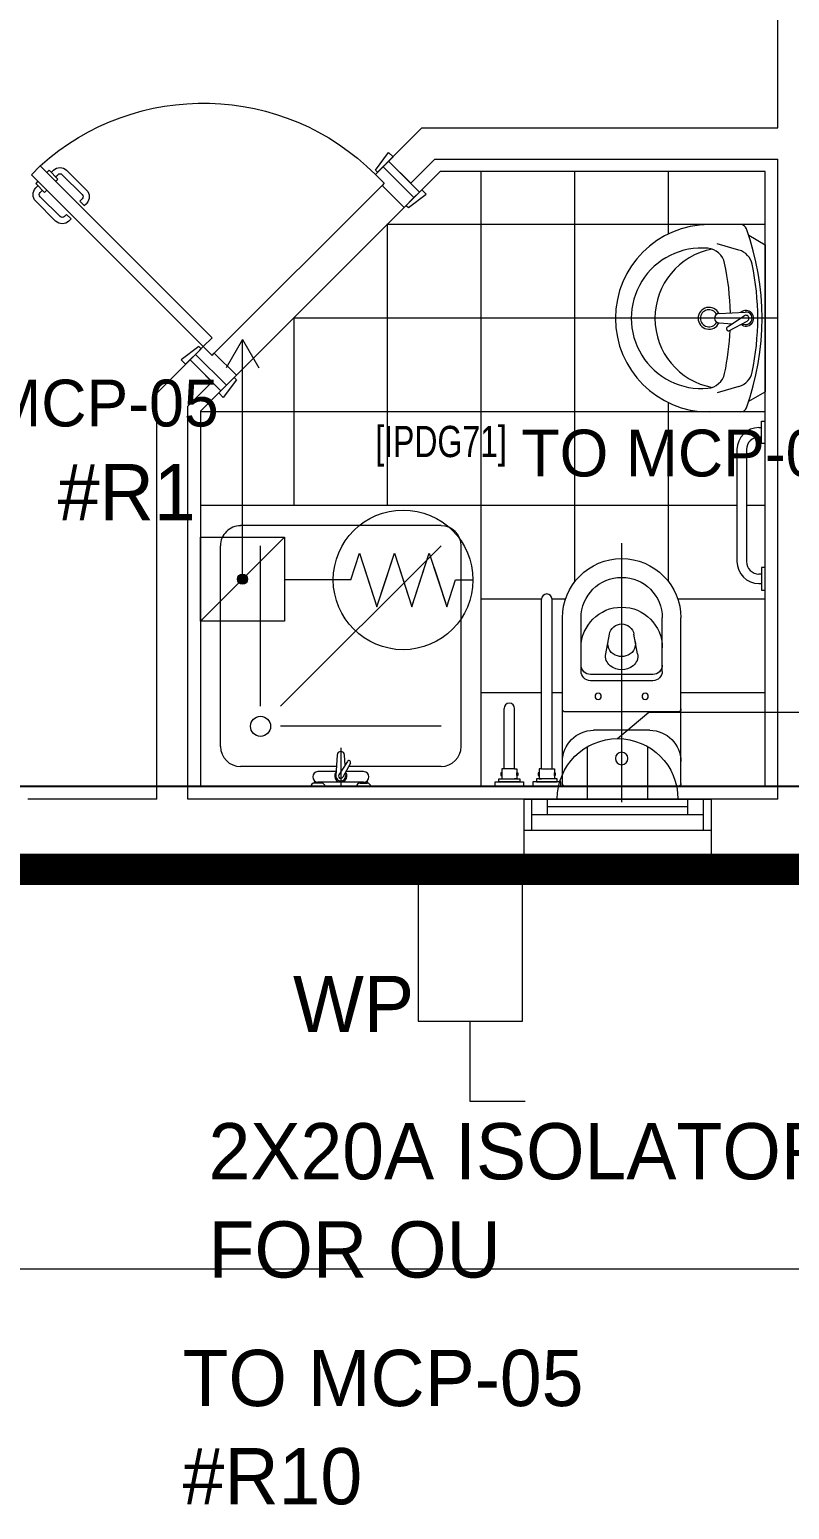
# Model space of a CAD drawing. Header units: metres. Extents: x 75097 to 220695, y -1557923 to -1361206.
# Drawn here: x 118461 to 120896, y -1443154 to -1438413 of the extents above; entities that cross this region are included whole.
import ezdxf

# ---------------------------------------------------------------- set-up
doc = ezdxf.new("R2010")
doc.units = ezdxf.units.M
doc.linetypes.add('DASHED2', pattern=[0.375, 0.25, -0.125])
doc.layers.get('0').update_dxf_attribs({"lineweight": 0})
for name, color, linetype, lineweight in [('A-100 - Copy$0$72_EGR_BASE_TEXT', 8, 'Continuous', 0), ('A-100 - Copy$0$Aluminum', 8, 'Continuous', 0), ('A-100 - Copy$0$car', 8, 'Continuous', 0), ('A-100 - Copy$0$Proj', 8, 'Continuous', 0), ('A-100 - Copy$0$SANIT', 8, 'Continuous', 0), ('A-100 - Copy$0$Tiles', 8, 'Continuous', 0), ('A-100 - Copy$0$Walls', 8, 'Continuous', 0), ('A-100 - Copy$0$Wooden Joinery', 8, 'Continuous', 0)]:
    doc.layers.add(name, color=color, linetype=linetype, lineweight=lineweight)
for name, color, linetype in [('A-100 - Copy$0$axes', 8, 'Continuous'), ('AMA-SO-POWER', 85, 'Continuous'), ('PD-VENT', 8, 'Continuous')]:
    doc.layers.add(name, color=color, linetype=linetype)
for name, color, linetype, lineweight, true_color in [('E-POWR', 7, 'Continuous', 9, 0x4e7e3e), ('E-POWR-IDEN _1-100_', 7, 'Continuous', 9, 0x4e7e3e), ('EXF', 7, 'Continuous', 0, 0x4e7e3e)]:
    doc.layers.add(name, color=color, linetype=linetype, lineweight=lineweight, true_color=true_color)
doc.styles.add('A-100 - Copy$0$X3G_ENTITY_2587EA', font='swisscl.ttf', dxfattribs={"height": 200})
doc.styles.add('Optima_5', font='', dxfattribs={"height": 3.001645})
doc.styles.get("Standard").update_dxf_attribs({"font": 'GOTHIC.TTF'})
doc.styles.get('Optima_5').set_extended_font_data('Optima')

# ---------------------------------------------------------------- blocks, each defined once
blk = doc.blocks.new('GI-041_dwg__U120-3902841-GI-041')
at = {"layer": 'E-POWR', "flags": 128}
blk.add_lwpolyline([(-0.1145, 0), (0.1145, 0), (0.1145, 0.1572), (-0.1145, 0.1572)], close=True, dxfattribs=at)
blk.add_lwpolyline([(0.2354, 0.1613), (0.2354, 0.0786), (0.1145, 0.0786)], dxfattribs=at)
blk = doc.blocks.new('WALL OUTLET')
at = {"layer": 'E-POWR', "extrusion": (9.94399e-05, 4.90741e-07, 1)}
blk.add_line((-193.4, 0, 0), (193.4, 0, 0), dxfattribs=at)
blk.add_line((-193.4, 0, 0), (193.4, 0, 0), dxfattribs=at)
at = {"layer": 'E-POWR', "extrusion": (9.94399e-05, 4.90741e-07, 1), "elevation": 0}
for points in [[(-96.7, 0), (-96.7, 167.5)], [(96.7, 0), (96.7, 167.5)]]:
    blk.add_lwpolyline(points, dxfattribs=at)
at = {"layer": 'E-POWR', "extrusion": (9.94399e-05, 4.90741e-07, 1)}
blk.add_arc((0, 0, 0), 193.4, 359.9963, 179.9963, dxfattribs=at)
blk = doc.blocks.new('E-WATER HEATER SKT')
at = {"layer": 'E-POWR'}
h = blk.add_hatch(color=256, dxfattribs=at)
h.dxf.hatch_style = 1
h.paths.add_polyline_path([(-0.4153, 0.0019, 1), (-0.4426, 0.0019, 1)])
for p, q in [((-0.5415, -0.1106), (-0.5415, 0.1144)), ((-0.5415, 0.1144), (-0.3165, 0.1144))]:
    blk.add_line(p, q, dxfattribs=at)
blk.add_lwpolyline([(-0.5415, 0.1144), (-0.3165, 0.1144), (-0.3165, -0.1106), (-0.5415, -0.1106)], close=True, dxfattribs=at)
for points in [[(-0.4208, 0.01), (-0.3165, 0.1144)], [(-0.1398, 0), (-0.1165, 0.0717), (-0.0932, 0)], [(-0.1398, 0), (-0.1165, 0.0717), (-0.0699, -0.0717), (-0.0233, 0.0717), (0.0233, -0.0717), (0.0699, 0.0717), (0.1165, -0.0717), (0.1398, 0), (0.1865, 0)], [(-0.0466, 0), (-0.0233, 0.0717), (0, 0)], [(0.0466, 0), (0.0699, 0.0717), (0.0932, 0)], [(-0.1398, 0), (-0.3165, 0)], [(-0.0932, 0), (-0.0699, -0.0717), (-0.0466, 0)], [(0, 0), (0.0233, -0.0717), (0.0466, 0)], [(0.0932, 0), (0.1165, -0.0717), (0.1398, 0)], [(-0.5415, -0.1106), (-0.4371, -0.0063)]]:
    blk.add_lwpolyline(points, dxfattribs=at)
for centre, radius in [((0, 0), 0.1865), ((-0.429, 0.0019), 0.0137)]:
    blk.add_circle(centre, radius, dxfattribs=at)
blk = doc.blocks.new('arrow')
at = {"layer": 'E-POWR'}
for points in [[(140757.7, -1398284.6), (140667.3, -1398232.4)], [(139990, -1398284.6), (140757.7, -1398284.6), (140757.7, -1398284.6)], [(140757.7, -1398284.6), (140667.3, -1398336.8)]]:
    blk.add_lwpolyline(points, dxfattribs=at)
blk = doc.blocks.new('A-100 - Copy$0$WC manta')
at = {"layer": 'A-100 - Copy$0$SANIT'}
for p, q in [((-0.12, 0.19), (0.41, 0.19)), ((-0.13, 0.18), (-0.13, -0.18)), ((0.109, 0.18), (0.109, -0.18)), ((0.209, 0.1), (0.209, -0.1)), ((0.229, 0.1), (0.229, -0.1)), ((0.239, 0.13), (0.41, 0.13)), ((0.05, 0.09), (0.05, -0.09)), ((0.2955, 0.051), (0.3581, 0.0393)), ((-0.18, 0), (0.65, 0)), ((0.2955, -0.051), (0.3581, -0.0393)), ((0.239, -0.13), (0.41, -0.13)), ((-0.12, -0.19), (0.41, -0.19))]:
    blk.add_line(p, q, dxfattribs=at)
for centre, radius in [((0.159, 0.0752), 0.01), ((-0.04, 0), 0.02), ((0.159, -0.0753), 0.01)]:
    blk.add_circle(centre, radius, dxfattribs=at)
for centre, radius, start, end in [((-0.12, 0.18), 0.01, 90, 180), ((-0.05, 0.09), 0.1, 0, 90), ((0.119, 0.18), 0.01, 90, 180), ((0.41, 0), 0.19, 270, 90), ((0.239, 0.1), 0.03, 90, 180), ((0.259, 0.1), 0.03, 90, 180), ((0.3147, 0), 0.13, 270, 90), ((0.41, 0), 0.13, 270, 90), ((0.2882, 0.0117), 0.04, 79.4289, 141.525), ((0.3029, 0), 0.0588, 141.525, 218.475), ((0.3454, 0), 0.0588, 166.4176, 193.5824), ((0.3271, 0.0044), 0.04, 79.4289, 166.4176), ((0.3507, 0), 0.04, 280.5711, 79.4289), ((0.2882, -0.0117), 0.04, 218.475, 280.5711), ((0.3271, -0.0044), 0.04, 193.5824, 280.5711), ((-0.05, -0.09), 0.1, 270, 0), ((0.239, -0.1), 0.03, 180, 270), ((0.259, -0.1), 0.03, 180, 270), ((-0.12, -0.18), 0.01, 180, 270), ((0.119, -0.18), 0.01, 180, 270)]:
    blk.add_arc(centre, radius, start, end, dxfattribs=at)
blk = doc.blocks.new('A-100 - Copy$0$lav-manta 60')
at = {"layer": 'A-100 - Copy$0$SANIT'}
for p, q in [((-0.2658, -0.0529), (-0.2358, 0)), ((-0.2358, 0), (0.2358, 0)), ((0, 0.04), (0, -0.56)), ((0.2658, -0.0529), (0.2358, 0)), ((-0.3, -0.0789), (-0.3, -0.18)), ((-0.2185, -0.0841), (-0.2383, -0.1537)), ((-0.015, -0.1473), (-0.0199, -0.064)), ((0.0274, -0.121), (-0.0078, -0.0673)), ((0.0389, -0.1142), (0.0087, -0.0575)), ((0.0191, -0.077), (0.0199, -0.064)), ((0.2185, -0.0841), (0.2383, -0.1537)), ((0.3, -0.0789), (0.3, -0.18)), ((0.015, -0.1473), (0.0174, -0.1057))]:
    blk.add_line(p, q, dxfattribs=at)
for centre, radius, start, end in [((0, -0.8557), 0.8457, 70.1771, 109.8229), ((-0.1608, -0.1006), 0.06, 101.8086, 164.0794), ((0, -0.8696), 0.8457, 78.1914, 101.8086), ((0, -0.0617), 0.025, 320.7474, 220.368), ((0, -0.0617), 0.02, 353.2671, 186.682), ((0.1608, -0.1006), 0.06, 15.9206, 78.1914), ((-0.28, -0.0789), 0.02, 109.8229, 180), ((0, -0.0617), 0.00966, 25.4127, 215.9577), ((0.28, -0.0789), 0.02, 0, 70.1771), ((-0.1645, -0.189), 0.06, 102.0883, 174.8142), ((0, -0.9572), 0.8457, 91.1572, 102.0883), ((0, -0.9572), 0.8457, 88.5486, 88.844), ((0.0332, -0.1176), 0.00666, 210.6852, 30.6852), ((0, -0.9572), 0.8457, 77.9117, 87.4274), ((0.1645, -0.189), 0.06, 5.1858, 77.9117), ((0, -0.18), 0.3, 180, 0), ((0, -0.2039), 0.2252, 174.8142, 5.1858), ((0, -0.1282), 0.2252, 190.6097, 349.3903), ((0, -0.18), 0.035, 115.3106, 64.6894), ((0, -0.18), 0.0275, 117.1496, 62.8504), ((0, -0.1473), 0.015, 180, 0)]:
    blk.add_arc(centre, radius, start, end, dxfattribs=at)
blk = doc.blocks.new('A-100 - Copy$0$A$C5B88081F')
at = {"layer": 'A-100 - Copy$0$car'}
for p, q in [((91.9, -7.1), (629.3, -544.5)), ((558.6, -615.2), (21.2, -77.8))]:
    blk.add_line(p, q, dxfattribs=at)
at = {"layer": 'A-100 - Copy$0$Wooden Joinery'}
for p, q in [((1102.4, 41.7), (1038.7, -21.9)), ((1116.5, 27.6), (1052.9, -36.1)), ((1158.9, 41.7), (1130.6, 13.4)), ((1137.7, 20.5), (1130.6, 27.6)), ((1137.7, 6.3), (1130.6, 13.4)), ((1151.9, 34.6), (1144.8, 41.7)), ((1166, 34.6), (1158.9, 41.7)), ((1194.3, 6.3), (1201.4, -0.7)), ((1187.2, -43.2), (1123.6, -106.8)), ((1166, -21.9), (1173.1, -29)), ((1201.4, -0.7), (1173.1, -29)), ((1180.1, -21.9), (1187.2, -29)), ((1194.3, -7.8), (1201.4, -14.9)), ((1045.8, -71.4), (1038.7, -64.4)), ((1059.9, -57.3), (1045.8, -71.4)), ((1059.9, -57.3), (1052.9, -50.2)), ((1201.4, -57.3), (1137.7, -120.9)), ((1102.4, -99.7), (1088.2, -113.9)), ((1088.2, -113.9), (1095.3, -120.9)), ((1102.4, -99.7), (1109.4, -106.8))]:
    blk.add_line(p, q, dxfattribs=at)
for points in [[(106.1, 35.4), (113.1, 42.4), (70.7, 99), (56.6, 84.9)], [(636.4, -495), (1187.2, 55.8), (1215.5, 27.6), (664.7, -523.3)], [(14.1, -70.7), (7.1, -77.8), (-49.5, -35.4), (-35.4, -21.2)], [(671.8, -530.3), (678.8, -523.3), (735.4, -565.7), (721.2, -579.8)], [(565.7, -622.3), (558.6, -629.3), (601, -685.9), (615.2, -671.8)]]:
    blk.add_lwpolyline(points, close=True, dxfattribs=at)
for points in [[(88.4, 53), (-10.6, -46), (-28.3, -28.3), (70.7, 70.7), (88.4, 53)], [(88.4, 53), (113.1, 28.3), (84.9, 0), (91.9, -7.1), (21.2, -77.8), (-10.6, -46), (88.4, 53)], [(689.4, -548), (664.7, -523.3), (636.4, -551.5), (629.3, -544.5), (558.6, -615.2), (590.4, -647), (689.4, -548)], [(689.4, -548), (590.4, -647), (608.1, -664.7), (707.1, -565.7), (689.4, -548)]]:
    blk.add_lwpolyline(points, dxfattribs=at)
for centre, radius, start, end in [((664.7, -523.3), 780, 47.9395, 135), ((1123.6, 20.5), 30, 45, 135), ((1123.6, 20.5), 10, 45, 135), ((1059.9, -43.2), 30, 135, 225), ((1059.9, -43.2), 10, 135, 225), ((1180.1, -36.1), 10, 315, 45), ((1180.1, -36.1), 30, 315, 45), ((1116.5, -99.7), 30, 225, 315), ((1116.5, -99.7), 10, 225, 315)]:
    blk.add_arc(centre, radius, start, end, dxfattribs=at)
blk = doc.blocks.new('A-100 - Copy$0$SHOWER TRAY 80x80')
at = {"layer": 'A-100 - Copy$0$SANIT'}
for p, q in [((0, 0), (0, 0.8)), ((0.8, 0.8), (0, 0.8)), ((0.8, 0), (0.8, 0.8)), ((0.1143, 0.7429), (0.6857, 0.7429)), ((0.0571, 0.4124), (0.0571, 0.6857)), ((0.7429, 0.1143), (0.7429, 0.6857)), ((0.2286, 0.6286), (0.6857, 0.6286)), ((0.1714, 0.1143), (0.1714, 0.5714)), ((0.2286, 0.5714), (0.6857, 0.1143)), ((0.01, 0.455), (0.01, 0.475)), ((0.0163, 0.475), (0.01, 0.475)), ((0.0125, 0.335), (0.0125, 0.465)), ((0.0425, 0.4133), (0.0425, 0.465)), ((0.0125, 0.455), (0.01, 0.455)), ((0.11, 0.4), (0, 0.4)), ((0.0667, 0.3728), (0.0271, 0.3939)), ((0.0895, 0.4105), (0.0316, 0.4139)), ((0.0407, 0.3866), (0.0316, 0.3861)), ((0.0715, 0.3808), (0.0334, 0.4058)), ((0.0425, 0.335), (0.0425, 0.3857)), ((0.0608, 0.3878), (0.0895, 0.3895)), ((0.01, 0.345), (0.01, 0.325)), ((0.0125, 0.345), (0.01, 0.345)), ((0.0571, 0.1143), (0.0571, 0.3779)), ((0.0163, 0.325), (0.01, 0.325)), ((0.1143, 0.0571), (0.6857, 0.0571)), ((0, 0), (0.8, 0))]:
    blk.add_line(p, q, dxfattribs=at)
blk.add_circle((0.1714, 0.6286), 0.0286, dxfattribs=at)
for centre, radius, start, end in [((0.1143, 0.6857), 0.0571, 90, 180), ((0.6857, 0.6857), 0.0571, 360, 90), ((0, 0.475), 0.01, 0, 90), ((0.0275, 0.465), 0.015, 0, 180), ((0, 0.455), 0.01, 270, 0), ((0.03, 0.4), 0.0175, 49.632, 309.2526), ((0.03, 0.4), 0.014, 83.2671, 276.7329), ((0.03, 0.4), 0.00676, 54.0423, 244.5873), ((0.0691, 0.3768), 0.00467, 239.3148, 59.3148), ((0.0895, 0.4), 0.0105, 270, 90), ((0, 0.345), 0.01, 0, 90), ((0, 0.325), 0.01, 270, 0), ((0.0275, 0.335), 0.015, 180, 0), ((0.1143, 0.1143), 0.0571, 180, 270), ((0.6857, 0.1143), 0.0571, 270, 360)]:
    blk.add_arc(centre, radius, start, end, dxfattribs=at)
blk = doc.blocks.new('A-100 - Copy')
at = {"layer": 'A-100 - Copy$0$Aluminum'}
for p, q in [((120045.3, -1440877.7, -0.1), (120645.3, -1440877.7, -0.1)), ((120070.3, -1440977.7, -0.1), (120070.3, -1440877.7, -0.1)), ((120120.3, -1440927.7, -0.1), (120120.3, -1440877.7, -0.1)), ((120570.3, -1440902.7, -0.1), (120120.3, -1440902.7, -0.1)), ((120570.3, -1440927.7, -0.1), (120570.3, -1440877.7, -0.1)), ((120620.3, -1440977.7, -0.1), (120620.3, -1440877.7, -0.1)), ((120070.3, -1440927.7, -0.1), (120620.3, -1440927.7, -0.1)), ((120045.3, -1440977.7, -0.1), (120645.3, -1440977.7, -0.1))]:
    blk.add_line(p, q, dxfattribs=at)
at = {"layer": 'A-100 - Copy$0$axes'}
blk.add_line((178675.3, -1440837.7, 2.4), (83612.8, -1440837.7, 2.4), dxfattribs=at)
at = {"layer": 'A-100 - Copy$0$Proj'}
blk.add_line((120645.3, -1441102.7, 2.4), (120045.3, -1441102.7, 2.4), dxfattribs=at)
at = {"layer": 'A-100 - Copy$0$Proj', "elevation": 0}
blk.add_lwpolyline([(157571.2, -1442382.7), (157571.2, -1453692.7), (116594.6, -1453692.7), (116594.6, -1442382.7)], close=True, dxfattribs=at)
at = {"layer": 'A-100 - Copy$0$SANIT'}
for p, q in [((120806.6, -1439667.1, 2.4), (120818.3, -1439667.1, 2.4)), ((120806.6, -1439739.1, 2.4), (120806.6, -1439667.1, 2.4)), ((120798.3, -1439687.8, 2.4), (120806.6, -1439687.8, 2.4)), ((120806.6, -1439718.4, 2.4), (120798.3, -1439718.4, 2.4)), ((120727.7, -1439757.6, 2.4), (120727.7, -1440117.4, 2.4)), ((120758.3, -1439757.8, 2.4), (120758.3, -1440117.3, 2.4)), ((120818.3, -1439739.1, 2.4), (120806.6, -1439739.1, 2.4)), ((120806.6, -1440157, 2.4), (120798.3, -1440157, 2.4)), ((120818.3, -1440136.3, 2.4), (120806.6, -1440136.3, 2.4)), ((120806.6, -1440136.3, 2.4), (120806.6, -1440208.3, 2.4)), ((120798.3, -1440187.6, 2.4), (120806.6, -1440187.6, 2.4)), ((120101.3, -1440780.7, 2.4), (120101.3, -1440237.7, 2.4)), ((120135.3, -1440780.7, 2.4), (120135.3, -1440237.7, 2.4)), ((120806.6, -1440208.3, 2.4), (120818.3, -1440208.3, 2.4)), ((119981.3, -1440780.7, 2.4), (119981.3, -1440587.7, 2.4)), ((120015.3, -1440780.7, 2.4), (120015.3, -1440587.7, 2.4)), ((119953.3, -1440837.7, 2.4), (119953.3, -1440822.7, 2.4)), ((119953.3, -1440822.7, 2.4), (120043.3, -1440822.7, 2.4)), ((119964.9, -1440822.7, 2.4), (119964.9, -1440813.5, 2.4)), ((119964.9, -1440813.5, 2.4), (120031.6, -1440813.5, 2.4)), ((120031.6, -1440822.7, 2.4), (119964.9, -1440822.7, 2.4)), ((119973.9, -1440793.7, 2.4), (119970.9, -1440793.7, 2.4)), ((119970.9, -1440793.7, 2.4), (119970.9, -1440802.5, 2.4)), ((119970.9, -1440802.5, 2.4), (119973.9, -1440802.5, 2.4)), ((119981.3, -1440780.7, 2.4), (119973.9, -1440780.7, 2.4)), ((119973.9, -1440780.7, 2.4), (119973.9, -1440813.5, 2.4)), ((119973.9, -1440802.5, 2.4), (119973.9, -1440793.7, 2.4)), ((119973.9, -1440813.5, 2.4), (119981.3, -1440813.5, 2.4)), ((120015.3, -1440780.7, 2.4), (119981.3, -1440780.7, 2.4)), ((120015.3, -1440780.7, 2.4), (120022.6, -1440780.7, 2.4)), ((120022.6, -1440813.5, 2.4), (120015.3, -1440813.5, 2.4)), ((120022.6, -1440780.7, 2.4), (120022.6, -1440813.5, 2.4)), ((120022.6, -1440802.5, 2.4), (120022.6, -1440793.7, 2.4)), ((120022.6, -1440793.7, 2.4), (120025.6, -1440793.7, 2.4)), ((120025.6, -1440802.5, 2.4), (120022.6, -1440802.5, 2.4)), ((120025.6, -1440793.7, 2.4), (120025.6, -1440802.5, 2.4)), ((120031.6, -1440813.5, 2.4), (120031.6, -1440822.7, 2.4)), ((120043.3, -1440822.7, 2.4), (120043.3, -1440837.7, 2.4)), ((120073.3, -1440822.7, 2.4), (120073.3, -1440837.7, 2.4)), ((120163.3, -1440822.7, 2.4), (120073.3, -1440822.7, 2.4)), ((120151.6, -1440813.5, 2.4), (120084.9, -1440813.5, 2.4)), ((120084.9, -1440813.5, 2.4), (120084.9, -1440822.7, 2.4)), ((120084.9, -1440822.7, 2.4), (120151.6, -1440822.7, 2.4)), ((120093.9, -1440793.7, 2.4), (120090.9, -1440793.7, 2.4)), ((120090.9, -1440793.7, 2.4), (120090.9, -1440802.5, 2.4)), ((120090.9, -1440802.5, 2.4), (120093.9, -1440802.5, 2.4)), ((120101.3, -1440780.7, 2.4), (120093.9, -1440780.7, 2.4)), ((120093.9, -1440780.7, 2.4), (120093.9, -1440813.5, 2.4)), ((120093.9, -1440802.5, 2.4), (120093.9, -1440793.7, 2.4)), ((120093.9, -1440813.5, 2.4), (120101.3, -1440813.5, 2.4)), ((120101.3, -1440780.7, 2.4), (120135.3, -1440780.7, 2.4)), ((120135.3, -1440780.7, 2.4), (120142.6, -1440780.7, 2.4)), ((120142.6, -1440813.5, 2.4), (120135.3, -1440813.5, 2.4)), ((120142.6, -1440780.7, 2.4), (120142.6, -1440813.5, 2.4)), ((120142.6, -1440802.5, 2.4), (120142.6, -1440793.7, 2.4)), ((120142.6, -1440793.7, 2.4), (120145.6, -1440793.7, 2.4)), ((120145.6, -1440802.5, 2.4), (120142.6, -1440802.5, 2.4)), ((120145.6, -1440793.7, 2.4), (120145.6, -1440802.5, 2.4)), ((120151.6, -1440822.7, 2.4), (120151.6, -1440813.5, 2.4)), ((120163.3, -1440837.7, 2.4), (120163.3, -1440822.7, 2.4))]:
    blk.add_line(p, q, dxfattribs=at)
for centre, radius, start, end in [((120798.3, -1439758.4, 2.4), 70.6, 90.0005, 180.0005), ((120798.3, -1439758.4, 2.4), 40, 90.0005, 180.0005), ((120798.3, -1440117, 2.4), 70.6, 179.9995, 269.9995), ((120798.3, -1440117, 2.4), 40, 179.9995, 269.9995), ((120118.3, -1440237.7, 2.4), 17, 359.9999, 179.9999), ((119998.3, -1440587.7, 2.4), 17, 0.0001, 180.0001)]:
    blk.add_arc(centre, radius, start, end, dxfattribs=at)
at = {"layer": 'A-100 - Copy$0$Tiles'}
for p, q in [((119908.3, -1439937.7, 2.4), (119908.3, -1438867.7, 2.4)), ((120208.3, -1440181.1, 2.4), (120208.3, -1438867.7, 2.4)), ((120508.3, -1439067.3, 2.4), (120508.3, -1438867.7, 2.4)), ((120638.3, -1439037.7, 2.4), (119606.3, -1439037.7, 2.4)), ((119608.3, -1439937.7, 2.4), (119608.3, -1439035.7, 2.4)), ((120818.3, -1439037.7, 2.4), (120739.3, -1439037.7, 2.4)), ((120338.3, -1439337.7, 2.4), (119306.3, -1439337.7, 2.4)), ((119308.3, -1439937.7, 2.4), (119308.3, -1439335.7, 2.4)), ((120638.3, -1439637.7, 2.4), (119008.3, -1439637.7, 2.4)), ((120508.3, -1440181.1, 2.4), (120508.3, -1439608.1, 2.4)), ((120818.3, -1439637.7, 2.4), (120739.3, -1439637.7, 2.4)), ((120727.7, -1439937.7, 2.4), (119908.3, -1439937.7, 2.4)), ((120818.3, -1439937.7, 2.4), (120758.3, -1439937.7, 2.4)), ((120101.3, -1440237.7, 2.4), (119908.3, -1440237.7, 2.4)), ((120178, -1440237.7, 2.4), (120135.3, -1440237.7, 2.4)), ((120818.3, -1440237.7, 2.4), (120538.6, -1440237.7, 2.4)), ((120101.3, -1440537.7, 2.4), (119908.3, -1440537.7, 2.4)), ((120168.3, -1440537.7, 2.4), (120135.3, -1440537.7, 2.4)), ((120818.3, -1440537.7, 2.4), (120548.3, -1440537.7, 2.4))]:
    blk.add_line(p, q, dxfattribs=at)
at = {"layer": 'A-100 - Copy$0$Tiles', "elevation": 2.4}
blk.add_lwpolyline([(119074.1, -1439569.9), (119008.3, -1439635.7), (119008.3, -1440837.7), (120818.3, -1440837.7), (120818.3, -1438867.7), (119776.3, -1438867.7), (119710.5, -1438933.5)], dxfattribs=at)
at = {"layer": 'A-100 - Copy$0$Walls'}
for p, q in [((120858.3, -1438727.7, 2.4), (120858.3, -1434989.8, 2.4)), ((119718.3, -1438727.7, 2.4), (119611.5, -1438834.5, 2.4)), ((119718.3, -1438727.7, 2.4), (120858.3, -1438727.7, 2.4)), ((119759.7, -1438827.7, 2.4), (119682.2, -1438905.2, 2.4)), ((119759.7, -1438827.7, 2.4), (120858.3, -1438827.7, 2.4)), ((120858.3, -1440877.7, 2.4), (120858.3, -1438827.7, 2.4)), ((119611.5, -1438834.5, 2.4), (119682.2, -1438905.2, 2.4)), ((118975.1, -1439470.9, 2.4), (118868.3, -1439577.7, 2.4)), ((118975.1, -1439470.9, 2.4), (119045.8, -1439541.6, 2.4)), ((119045.8, -1439541.6, 2.4), (118968.3, -1439619.1, 2.4)), ((118868.3, -1440877.7, 2.4), (118868.3, -1439577.7, 2.4)), ((118968.3, -1440877.7, 2.4), (118968.3, -1439619.1, 2.4)), ((118868.3, -1440877.7, 2.4), (118455.3, -1440877.7, 2.4)), ((120858.3, -1440877.7, 2.4), (118968.3, -1440877.7, 2.4)), ((120045.3, -1440877.7, 2.4), (118968.3, -1440877.7, 2.4)), ((120045.3, -1440877.7, 2.4), (120045.3, -1441102.7, 2.4)), ((120858.3, -1440877.7, 2.4), (120645.3, -1440877.7, 2.4)), ((120645.3, -1440877.7, 2.4), (120645.3, -1441102.7, 2.4)), ((120045.3, -1441102.7, 2.4), (118455.3, -1441102.7, 2.4)), ((121195.3, -1441102.7, 2.4), (120645.3, -1441102.7, 2.4))]:
    blk.add_line(p, q, dxfattribs=at)
at = {"layer": 'A-100 - Copy$0$SANIT'}
for name, p, xscale, yscale, zscale, rotation in [('A-100 - Copy$0$lav-manta 60', (120818.3, -1439337.7, 2.4), 1000.000000000223, 1000.000000000223, 1000.000000000223, 270), ('A-100 - Copy$0$SHOWER TRAY 80x80', (119908.3, -1440837.7, 2.4), 1125.000038938183, 1125.000038938183, 1125.000038938183, 90), ('A-100 - Copy$0$WC manta', (120358.3, -1440707.7, 2.4), -999.9999999999995, 999.9999999999995, 999.9999999999995, 270)]:
    blk.add_blockref(name, p, dxfattribs=dict(at, xscale=xscale, yscale=yscale, zscale=zscale, rotation=rotation))
at = {"layer": 'A-100 - Copy$0$Wooden Joinery', "xscale": -1}
blk.add_blockref('A-100 - Copy$0$A$C5B88081F', (119682.2, -1438905.2, 2.4), dxfattribs=at)
at = {"layer": 'A-100 - Copy$0$72_EGR_BASE_TEXT', "insert": (119779.4, -1439682.4, 2.4), "char_height": 100, "attachment_point": 2, "style": 'A-100 - Copy$0$X3G_ENTITY_2587EA'}
blk.add_mtext('[IPDG71]', dxfattribs=at)

msp = doc.modelspace()

# ---------------------------------------------------------------- linework, layer by layer
at = {"layer": 'E-POWR', "color": 240, "linetype": 'DASHED2', "ltscale": 500, "true_color": 0xf10e52, "const_width": 100, "elevation": 0}
msp.add_lwpolyline([(115125.3, -1447867.7), (115125.3, -1441102.7), (159446.3, -1441102.7)], dxfattribs=at)
at = {"layer": 'EXF', "color": 85}
msp.add_lwpolyline([(120345.3, -1440684.3), (120345.3, -1440684.3), (120445.4, -1440599.8), (121409.1, -1440599.8), (121496.3, -1440686.9), (121583.5, -1440599.8), (131101.1, -1440597.1), (131188.2, -1440684.3), (131275.4, -1440597.1), (132264, -1440597.1), (132351.2, -1440684.3), (132438.3, -1440597.1), (141902.8, -1440597.1), (141990, -1440684.3), (142077.1, -1440607.1), (143052.1, -1440607.1), (143139.3, -1440694.3), (143226.4, -1440607.1), (152702.1, -1440597.1), (152789.3, -1440684.3), (152876.4, -1440597.1), (153851.1, -1440597.1), (153938.3, -1440684.3), (153938.3, -1440684.3)], dxfattribs=at)

# ---------------------------------------------------------------- block references
at = {"color": 85, "xscale": 2127.341102341351, "yscale": 2127.341102341351, "zscale": 2127.341102341351, "rotation": 269.9999999997816}
msp.add_blockref('GI-041_dwg__U120-3902841-GI-041', (119706.1, -1441346.3, 2.4), dxfattribs=at)
at = {"layer": 'AMA-SO-POWER', "color": 85, "xscale": 1200, "yscale": 1200, "zscale": 1200, "rotation": 4.655473189267505e-05}
msp.add_blockref('E-WATER HEATER SKT', (119658, -1440175.7, 2.4), dxfattribs=at)
at = {"layer": 'E-POWR', "color": 85, "rotation": 89.99999999999754}
msp.add_blockref('arrow', (-1279141.4, -1580163.5, 2.4), dxfattribs=at)
at = {"layer": 'PD-VENT', "color": 85, "xscale": -1, "rotation": 359.9816343017128}
msp.add_blockref('WALL OUTLET', (120345.3, -1440877.7, -0.1), dxfattribs=at)

# ---------------------------------------------------------------- texts
at = {"layer": 'E-POWR'}
for p in [(117997, -1439684.2, 0.6), (120037, -1439844.4, -1.8)]:
    msp.add_text('TO MCP-05', height=150, dxfattribs=at).set_placement(p)
at = {"layer": 'E-POWR', "insert": (118551.4, -1439804.6), "char_height": 180.1, "width": 3.637978807091713e-12, "attachment_point": 1, "rotation": 360, "line_spacing_factor": 1.047943, "style": 'Optima_5'}
msp.add_mtext('#R1', dxfattribs=at)
at = {"layer": 'E-POWR-IDEN _1-100_', "attachment_point": 1, "rotation": 360, "line_spacing_factor": 1.047943, "style": 'Optima_5'}
for s, insert, char_height, width in [('WP', (119305, -1441444.3), 180.1, 3.637978807091713e-12), ('2X20A ISOLATOR\\PFOR OU', (119034.4, -1441916, 2.4), 180.099, 2475.925), ('TO MCP-05 \\P#R10', (118951.2, -1442642.4, 2.4), 180.1, 2475.925)]:
    msp.add_mtext(s, dxfattribs=dict(at, insert=insert, char_height=char_height, width=width))

# ---------------------------------------------------------------- next in the draw order: block references
msp.add_blockref('A-100 - Copy', (0, 0))

doc.saveas('drawing.dxf')
